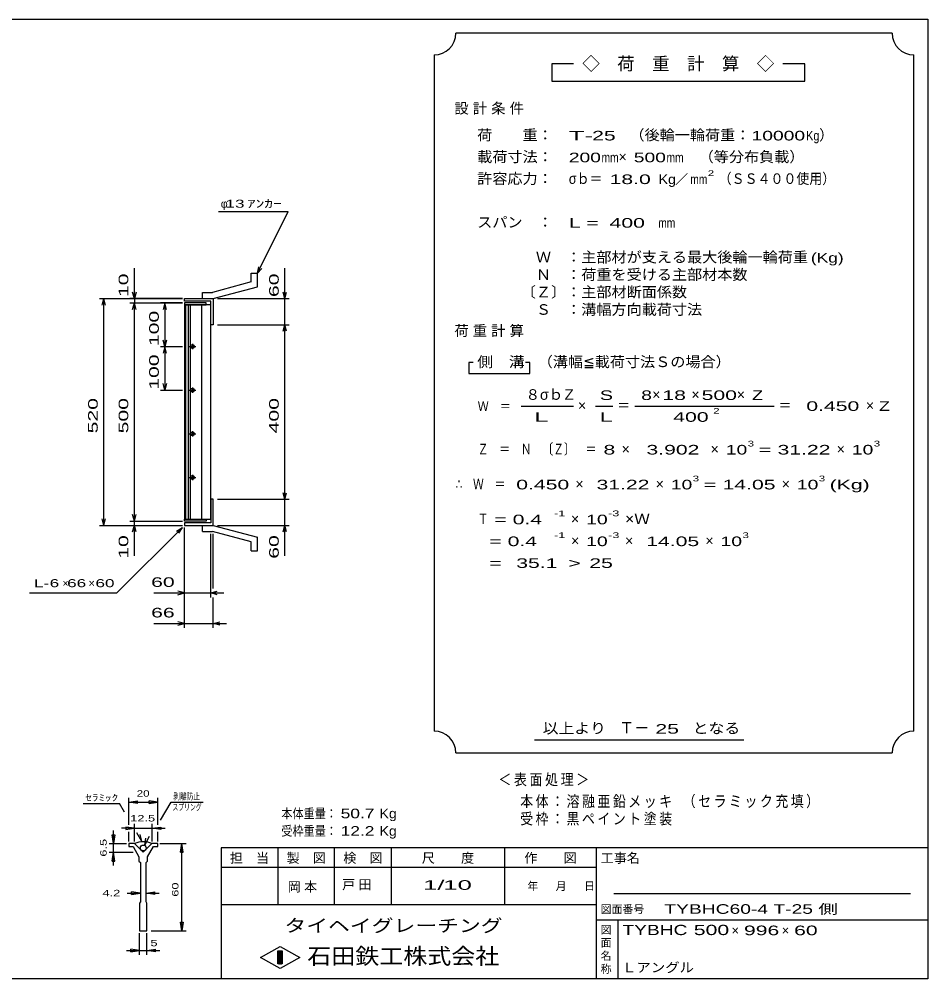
# Model space of a CAD drawing. Units: millimetres, scale not verified. Extents: x -1820 to 1724, y -1285 to 1059.
# Drawn here: x -359 to 1724, y -1141 to 1059 of the extents above; entities that cross this region are included whole.
import ezdxf
from ezdxf.enums import TextEntityAlignment as Align

# ---------------------------------------------------------------- set-up
doc = ezdxf.new("R2010")
doc.units = ezdxf.units.MM
doc.header["$LTSCALE"] = 10
for name, color, linetype, lineweight in [('0_2', 150, 'Continuous', 25), ('16', 3, 'Continuous', 25), ('19', 6, 'Continuous', 25), ('22', 2, 'Continuous', 25), ('32', 4, 'Continuous', 25)]:
    doc.layers.add(name, color=color, linetype=linetype, lineweight=lineweight)
doc.styles.add('ベクトル', font='')
doc.styles.get('ベクトル').set_extended_font_data('ベクトル')

msp = doc.modelspace()

# ---------------------------------------------------------------- linework, layer by layer
at = {"layer": '0_2'}
for p, q in [((-1736, 1059), (1724, 1059)), ((1724, 1059), (1724, -1141)), ((1724, -841), (104, -841)), ((104, -841), (104, -1141)), ((234, -841), (234, -971)), ((364, -971), (364, -841)), ((494, -841), (494, -971)), ((754, -971), (754, -841)), ((964, -841), (964, -1141)), ((964, -886), (104, -886)), ((1684, -946), (1004, -946)), ((104, -971), (964, -971)), ((964, -1006), (1724, -1006)), ((1014, -1141), (1014, -1006)), ((194, -1092), (239, -1067)), ((234, -1077), (244, -1077)), ((234, -1107), (234, -1077)), ((234, -1077), (236, -1077)), ((236, -1077), (236, -1107)), ((238, -1107), (238, -1077)), ((238, -1077), (240, -1077)), ((239, -1067), (284, -1092)), ((240, -1077), (240, -1107)), ((242, -1107), (242, -1077)), ((242, -1077), (244, -1077)), ((244, -1077), (244, -1107)), ((244, -1077), (244, -1107)), ((239, -1117), (194, -1092)), ((284, -1092), (239, -1117)), ((244, -1107), (234, -1107)), ((236, -1107), (238, -1107)), ((240, -1107), (242, -1107)), ((1724, -1141), (-1736, -1141))]:
    msp.add_line(p, q, dxfattribs=at)
at = {"layer": '16'}
for p, q in [((70, 408.5), (20, 408.5)), ((20, 408.5), (20, 404)), ((20, 404), (70, 404)), ((20, 404), (20, -87)), ((80, 404), (20, 404)), ((22, 404), (22, -87)), ((29, -87), (29, 404)), ((33, 404), (33, -87)), ((60, -87), (60, 404)), ((70, 404), (70, 408.5)), ((80, -87), (80, 404)), ((30, 308.5), (46, 308.5)), ((40, 311.5), (36, 311.5)), ((38, 314.5), (38, 302.5)), ((36, 305.5), (40, 305.5)), ((30, 208.5), (46, 208.5)), ((40, 211.5), (36, 211.5)), ((36, 205.5), (40, 205.5)), ((38, 214.5), (38, 202.5)), ((40, 111.5), (36, 111.5)), ((38, 114.5), (38, 102.5)), ((30, 108.5), (46, 108.5)), ((36, 105.5), (40, 105.5)), ((30, 8.5), (46, 8.5)), ((40, 11.5), (36, 11.5)), ((36, 5.5), (40, 5.5)), ((38, 14.5), (38, 2.5)), ((20, -87), (70, -87)), ((20, -91.5), (20, -87)), ((20, -87), (80, -87)), ((70, -87), (70, -91.5)), ((70, -91.5), (20, -91.5))]:
    msp.add_line(p, q, dxfattribs=at)
for centre, radius, start, end in [((36, 308.5), 3, 90, 270), ((38, 308.5), 4, 46.6, 133.4), ((40, 308.5), 3, 270, 90), ((38, 308.5), 4, 226.6, 313.4), ((36, 208.5), 3, 90, 270), ((38, 208.5), 4, 46.6, 133.4), ((38, 208.5), 4, 226.6, 313.4), ((40, 208.5), 3, 270, 90), ((36, 108.5), 3, 90, 270), ((38, 108.5), 4, 46.6, 133.4), ((40, 108.5), 3, 270, 90), ((38, 108.5), 4, 226.6, 313.4), ((36, 8.5), 3, 90, 270), ((38, 8.5), 4, 46.6, 133.4), ((38, 8.5), 4, 226.6, 313.4), ((40, 8.5), 3, 270, 90)]:
    msp.add_arc(centre, radius, start, end, dxfattribs=at)
at = {"layer": '19'}
for p, q in [((173, 476.5), (187, 476.5)), ((173, 456.5), (173, 476.5)), ((187, 445.5), (187, 476.5)), ((173, 456.5), (84, 432.5)), ((86, 418.5), (187, 445.5)), ((20, 412.5), (20, 418.5)), ((20, 418.5), (85, 418.5)), ((61, 432.5), (84, 432.5)), ((61, 418.5), (61, 432.5)), ((61, 418.5), (86, 418.5)), ((85, 418.5), (86, 417.5)), ((80, 412.5), (20, 412.5)), ((80, 358.5), (80, 412.5)), ((86, 417.5), (86, 358.5)), ((86, 358.5), (80, 358.5)), ((86, -41.5), (80, -41.5)), ((80, -41.5), (80, -95.5)), ((86, -100.5), (86, -41.5)), ((20, -95.5), (20, -101.5)), ((80, -95.5), (20, -95.5)), ((20, -101.5), (85, -101.5)), ((61, -101.5), (86, -101.5)), ((61, -115.5), (61, -101.5)), ((85, -101.5), (86, -100.5)), ((86, -101.5), (187, -128.5)), ((61, -115.5), (84, -115.5)), ((173, -139.5), (84, -115.5)), ((187, -159.5), (187, -128.5)), ((173, -159.5), (173, -139.5)), ((173, -159.5), (187, -159.5))]:
    msp.add_line(p, q, dxfattribs=at)
at = {"layer": '22', "color": 4}
for p, q in [((1642, 1027), (642, 1027)), ((592, 977), (592, -573)), ((1692, -573), (1692, 977)), ((912, 957), (862, 957)), ((862, 957), (862, 917)), ((1442, 957), (1392, 957)), ((1442, 917), (1442, 957)), ((862, 917), (1442, 917)), ((98, 618.5), (258, 618.5)), ((187, 476.5), (258, 618.5)), ((-95, 418.5), (-95, 488.5)), ((187, 476.5), (190, 491.1)), ((187, 476.5), (197, 487.5)), ((250, 418.5), (250, 488.5)), ((-175, 418.5), (15, 418.5)), ((-169, 403.5), (-165, 418.5)), ((-161, 403.5), (-165, 418.5)), ((-165, -101.5), (-165, 418.5)), ((15, 418.5), (-105, 418.5)), ((-95, 418.5), (-99, 433.5)), ((-91, 433.5), (-95, 418.5)), ((-95, 418.5), (-95, 408.5)), ((96, 418.5), (260, 418.5)), ((250, 418.5), (246, 433.5)), ((250, 418.5), (254, 433.5)), ((250, 358.5), (250, 418.5)), ((-105, 408.5), (15, 408.5)), ((-99, 393.5), (-95, 408.5)), ((-91, 393.5), (-95, 408.5)), ((-95, -91.5), (-95, 408.5)), ((15, 408.5), (-35, 408.5)), ((-25, 408.5), (-29, 393.5)), ((-21, 393.5), (-25, 408.5)), ((-25, 408.5), (-25, 308.5)), ((96, 358.5), (260, 358.5)), ((246, 343.5), (250, 358.5)), ((254, 343.5), (250, 358.5)), ((250, -41.5), (250, 358.5)), ((-35, 308.5), (15, 308.5)), ((-25, 308.5), (-29, 323.5)), ((-25, 308.5), (-29, 293.5)), ((-21, 323.5), (-25, 308.5)), ((-21, 293.5), (-25, 308.5)), ((-25, 308.5), (-25, 208.5)), ((682, 272), (672, 272)), ((672, 272), (672, 247)), ((812, 272), (802, 272)), ((812, 247), (812, 272)), ((672, 247), (812, 247)), ((-25, 208.5), (-29, 223.5)), ((-21, 223.5), (-25, 208.5)), ((-35, 208.5), (15, 208.5)), ((792, 172), (912, 172)), ((962, 172), (1002, 172)), ((1052, 172), (1372, 172)), ((96, -41.5), (260, -41.5)), ((250, -41.5), (246, -26.5)), ((250, -41.5), (254, -26.5)), ((250, -101.5), (250, -41.5)), ((-165, -101.5), (-169, -86.5)), ((-165, -101.5), (-161, -86.5)), ((-95, -91.5), (-99, -76.5)), ((-95, -91.5), (-91, -76.5)), ((-175, -101.5), (15, -101.5)), ((-135, -256.5), (15, -106.5)), ((-105, -91.5), (15, -91.5)), ((-105, -101.5), (15, -101.5)), ((-99, -116.5), (-95, -101.5)), ((-95, -101.5), (-95, -91.5)), ((-91, -116.5), (-95, -101.5)), ((-95, -171.5), (-95, -101.5)), ((2, -114.5), (15, -106.5)), ((7, -119.5), (15, -106.5)), ((20, -266.5), (20, -106.5)), ((20, -336.5), (20, -106.5)), ((96, -101.5), (260, -101.5)), ((246, -116.5), (250, -101.5)), ((254, -116.5), (250, -101.5)), ((250, -171.5), (250, -101.5)), ((80, -266.5), (80, -120.5)), ((86, -246.5), (86, -120.5)), ((-335, -256.5), (-135, -256.5)), ((-50, -256.5), (20, -256.5)), ((20, -256.5), (5, -252.5)), ((5, -260.5), (20, -256.5)), ((20, -256.5), (80, -256.5)), ((80, -256.5), (95, -252.5)), ((95, -260.5), (80, -256.5)), ((80, -256.5), (110, -256.5)), ((86, -336.5), (86, -266.5)), ((-50, -326.5), (20, -326.5)), ((20, -326.5), (5, -322.5)), ((5, -330.5), (20, -326.5)), ((20, -326.5), (86, -326.5)), ((86, -326.5), (101, -322.5)), ((101, -330.5), (86, -326.5)), ((86, -326.5), (116, -326.5)), ((822, -593), (1302, -593)), ((642, -623), (1642, -623))]:
    msp.add_line(p, q, dxfattribs=at)
for centre, start, end in [((592, 1027), 270, 0), ((1692, 1027), 180, 270), ((592, -623), 0, 90), ((1692, -623), 90, 180)]:
    msp.add_arc(centre, 50, start, end, dxfattribs=at)
at = {"layer": '32'}
for p, q in [((-212.24, -739.01), (-128.91, -739.01)), ((-117.24, -759.01), (-128.91, -739.01)), ((-107.91, -788.01), (-107.91, -726.01)), ((-107.91, -736.01), (-87.91, -733.01)), ((-87.91, -739.01), (-107.91, -736.01)), ((-107.91, -736.01), (-41.24, -736.01)), ((-87.91, -739.01), (-87.91, -733.01)), ((-41.24, -736.01), (-61.24, -733.01)), ((-61.24, -739.01), (-61.24, -733.01)), ((-61.24, -739.01), (-41.24, -736.01)), ((-41.24, -788.01), (-41.24, -726.01)), ((-35.24, -777.68), (-10.9, -735.68)), ((-10.9, -735.68), (62.43, -735.68)), ((-94.57, -826.01), (-94.57, -786.01)), ((-54.57, -786.01), (-54.57, -826.01)), ((-142.91, -831.01), (-145.91, -811.01)), ((-145.91, -811.01), (-139.91, -811.01)), ((-142.91, -831.01), (-142.91, -801.01)), ((-139.91, -811.01), (-142.91, -831.01)), ((-94.57, -796.01), (-124.57, -796.01)), ((-94.57, -796.01), (-114.57, -793.01)), ((-114.57, -793.01), (-114.57, -799.01)), ((-114.57, -799.01), (-94.57, -796.01)), ((-107.91, -826.01), (-107.91, -804.01)), ((-94.57, -796.01), (-54.57, -796.01)), ((-77.91, -826.01), (-89.57, -806.01)), ((-77.91, -826.01), (-81.57, -810.35)), ((-54.57, -796.01), (-34.57, -793.01)), ((-34.57, -799.01), (-54.57, -796.01)), ((-54.57, -796.01), (-24.57, -796.01)), ((-41.24, -826.01), (-41.24, -804.01)), ((-34.57, -793.01), (-34.57, -799.01)), ((-152.91, -831.01), (-112.91, -831.01)), ((-142.91, -851.01), (-142.91, -831.01)), ((-107.91, -831.01), (-107.91, -837.68)), ((-94.57, -831.01), (-107.91, -831.01)), ((-74.57, -851.01), (-94.57, -831.01)), ((-54.57, -831.01), (-74.57, -851.01)), ((-71.24, -834.35), (-59.9, -814.35)), ((-71.24, -834.35), (-68.9, -818.35)), ((-41.24, -831.01), (-54.57, -831.01)), ((-41.24, -837.68), (-41.24, -831.01)), ((-36.24, -831.01), (23.76, -831.01)), ((10.76, -851.01), (13.76, -831.01)), ((16.76, -851.01), (13.76, -831.01)), ((13.76, -1031.01), (13.76, -831.01)), ((-152.91, -851.01), (-97.91, -851.01)), ((-145.91, -871.01), (-142.91, -851.01)), ((-139.91, -871.01), (-142.91, -851.01)), ((-142.91, -881.01), (-142.91, -851.01)), ((-107.91, -837.68), (-97.91, -837.68)), ((-97.91, -837.68), (-84.57, -861.01)), ((-64.57, -861.01), (-51.24, -837.68)), ((-51.24, -837.68), (-41.24, -837.68)), ((10.76, -851.01), (16.76, -851.01)), ((-145.91, -871.01), (-139.91, -871.01)), ((-84.57, -861.01), (-84.57, -871.01)), ((-84.57, -871.01), (-81.24, -874.35)), ((-81.24, -874.35), (-81.24, -964.35)), ((-67.91, -874.35), (-64.57, -871.01)), ((-67.91, -964.35), (-67.91, -874.35)), ((-64.57, -871.01), (-64.57, -861.01)), ((-111.24, -944.35), (-81.24, -944.35)), ((-81.24, -944.35), (-101.24, -941.35)), ((-101.24, -947.35), (-101.24, -941.35)), ((-101.24, -947.35), (-81.24, -944.35)), ((-67.91, -944.35), (-47.91, -941.35)), ((-47.91, -947.35), (-67.91, -944.35)), ((-67.91, -944.35), (-37.91, -944.35)), ((-47.91, -947.35), (-47.91, -941.35)), ((-81.24, -964.35), (-82.91, -967.68)), ((-82.91, -967.68), (-82.91, -1031.01)), ((-66.24, -967.68), (-67.91, -964.35)), ((-66.24, -1031.01), (-66.24, -967.68)), ((13.76, -1031.01), (10.76, -1011.01)), ((10.76, -1011.01), (16.76, -1011.01)), ((16.76, -1011.01), (13.76, -1031.01)), ((-82.91, -1031.01), (-66.24, -1031.01)), ((-56.24, -1031.01), (23.76, -1031.01)), ((-82.91, -1086.01), (-82.91, -1036.01)), ((-66.24, -1086.01), (-66.24, -1036.01)), ((-112.91, -1076.01), (-82.91, -1076.01)), ((-82.91, -1076.01), (-102.91, -1073.01)), ((-102.91, -1079.01), (-102.91, -1073.01)), ((-102.91, -1079.01), (-82.91, -1076.01)), ((-82.91, -1076.01), (-66.24, -1076.01)), ((-66.24, -1076.01), (-46.24, -1073.01)), ((-46.24, -1079.01), (-66.24, -1076.01)), ((-66.24, -1076.01), (-36.24, -1076.01)), ((-46.24, -1079.01), (-46.24, -1073.01))]:
    msp.add_line(p, q, dxfattribs=at)
msp.add_circle((-74.57, -841.01), 6.67, dxfattribs=at)
msp.add_arc((-74.91, -876.69), 50, 66, 113, dxfattribs=at)

# ---------------------------------------------------------------- texts
at = {"layer": '0_2', "style": 'ベクトル'}
for s, height, p in [('担\u3000当', 21.99, (124, -864)), ('製\u3000図', 21.99, (254, -864)), ('検\u3000図', 21.99, (384, -864)), ('尺\u3000\u3000度', 21.99, (564, -864)), ('作\u3000\u3000図', 21.99, (799, -864)), ('工事名', 21.99, (974, -864)), ('年', 18.33, (806, -928.5)), ('月', 18.33, (871, -928.5)), ('日', 18.33, (936, -928.5)), ('図面番号', 18.33, (974, -981.5)), ('図', 18.33, (974, -1028.5)), ('面', 18.33, (974, -1058.5)), ('名', 18.33, (974, -1088.5)), ('称', 18.33, (974, -1118.5))]:
    msp.add_text(s, height=height, dxfattribs=at).set_placement(p, align=Align.MIDDLE_LEFT)
at = {"layer": '0_2', "color": 222, "style": 'ベクトル'}
for s, height, width, p in [('タイヘイグレーチング', 29.33, 1.25, (249, -1019)), ('石田鉄工株式会社', 36.66, 1.1, (301.5, -1089))]:
    msp.add_text(s, height=height, dxfattribs=dict(at, width=width)).set_placement(p, align=Align.MIDDLE_LEFT)
at = {"layer": '22', "style": 'ベクトル'}
for s, height, p in [('◇\u3000荷\u3000重\u3000計\u3000算\u3000◇', 29.33, (932, 957)), ('）', 24.19, (1475, 793.5)), ('×', 24.19, (1015, 743.5)), ('／', 21.99, (1144.5, 692)), ('φ', 18.33, (103, 636)), ('８', 24.19, (802, 198.5)), ('σｂ', 24.19, (835, 198.5)), ('Ｚ', 24.19, (885, 198.5)), ('×', 24.19, (1092, 198.5)), ('×', 24.19, (1182, 198.5)), ('×', 24.19, (1286, 198.5)), ('×', 24.19, (922, 173.5)), ('×', 24.19, (1582, 173.5)), ('×', 24.19, (1022, 73.5)), ('×', 24.19, (1226, 73.5)), ('×', 24.19, (1515, 73.5)), ('×', 24.19, (916, -6.5)), ('×', 24.19, (1100, -6.5)), ('×', 24.19, (1389, -6.5)), ('×', 24.19, (906, -86.5)), ('×', 24.19, (906, -136.5)), ('×', 24.19, (1030, -136.5)), ('×', 24.19, (1214, -136.5)), ('×', 18.33, (-260, -234)), ('×', 18.33, (-200, -234)), ('Ｔ－', 25.66, (1016, -565.5)), ('×', 21.99, (1274, -1030)), ('×', 21.99, (1389, -1030))]:
    msp.add_text(s, height=height, dxfattribs=at).set_placement(p, align=Align.MIDDLE_LEFT)
for s, height, width, p in [('荷\u3000\u3000重：\u3000', 24.19, 1.05, (691, 793.5)), ('T-', 21.99, 2, (901, 792)), (' 25 ', 21.99, 1.65, (941, 792)), ('（後輪一輪荷重：', 24.19, 1.05, (1040, 793.5)), ('10000', 21.99, 1.5, (1320, 792)), ('Kg', 21.99, 0.85, (1445, 792)), ('載荷寸法：\u3000', 24.19, 1.05, (691, 743.5)), ('200', 21.99, 1.5, (901, 742)), ('mm', 21.99, 0.8, (976, 742)), ('500', 21.99, 1.5, (1050, 742)), ('mm', 21.99, 0.8, (1125, 742)), ('\u3000（等分布負載）', 24.19, 1.05, (1164, 743.5)), ('許容応力：\u3000', 24.19, 1.05, (691, 693.5)), ('σｂ＝', 24.19, 0.9, (901, 693.5)), ('2', 13.2, 1.5, (1219.5, 706)), ('（ＳＳ４００使用）', 24.19, 0.9, (1244.5, 693.5)), (' 18.0', 21.99, 1.65, (981, 692)), ('Kg', 21.99, 1.1, (1107, 692)), ('mm', 21.99, 0.8, (1179.5, 692)), (' 13 ', 18.33, 1.6, (103, 636)), ('ｱﾝｶｰ', 18.33, 1.6, (163, 636)), ('スパン\u3000：\u3000', 24.19, 1.05, (691, 593.5)), ('L = ', 21.99, 1.65, (901, 592)), (' 400 ', 21.99, 1.65, (981, 592)), ('mm', 21.99, 0.8, (1106, 592)), ('\u3000Ｗ\u3000：主部材が支える最大後輪一輪荷重', 24.19, 1.05, (791, 513.5)), ('(Kg)', 21.99, 1.35, (1456, 512)), ('\u3000Ｎ\u3000：荷重を受ける主部材本数', 24.19, 1.05, (791, 473.5)), ('〔Ｚ〕：主部材断面係数', 24.19, 1.05, (791, 433.5)), ('\u3000Ｓ\u3000：溝幅方向載荷寸法', 24.19, 1.05, (791, 393.5)), ('側\u3000溝', 24.19, 1.1, (691, 273.5)), ('\u3000（溝幅≦載荷寸法Ｓの場合）', 24.19, 1.05, (795, 273.5)), ('S', 21.99, 1.55, (972, 197)), ('8', 21.99, 1.5, (1067, 197)), (' 18 ', 21.99, 1.65, (1102, 197)), (' 500 ', 21.99, 1.65, (1192, 197)), ('Z', 21.99, 1.4, (1321, 197)), ('Ｗ\u3000＝', 21.99, 0.85, (692, 172)), ('＝', 24.19, 0.9, (1012, 173.5)), ('＝', 24.19, 0.9, (1382, 173.5)), (' 0.450', 21.99, 1.65, (1432, 172)), ('Z', 21.99, 1.4, (1612, 172)), ('L', 21.99, 1.8, (972, 147)), (' 400 ', 21.99, 1.65, (1127, 147)), ('2', 13.2, 1.5, (1232, 161)), ('Ｚ\u3000＝\u3000Ｎ\u3000〔Ｚ〕\u3000＝', 24.19, 0.75, (692, 73.5)), ('3', 13.2, 1.5, (1311, 86)), ('3', 13.2, 1.5, (1600, 86)), (' 8 ', 21.99, 1.65, (967, 72)), ('  3.902', 21.99, 1.65, (1052, 72)), ('10', 21.99, 1.5, (1261, 72)), ('=', 21.99, 1.7, (1336, 72)), (' 31.22', 21.99, 1.65, (1366, 72)), ('10', 21.99, 1.5, (1550, 72)), ('∴\u3000Ｗ\u3000＝', 24.19, 0.75, (642, -6.5)), (' 0.450', 21.99, 1.65, (767, -8)), (' 31.22', 21.99, 1.65, (951, -8)), ('10', 21.99, 1.5, (1135, -8)), ('3', 13.2, 1.5, (1185, 6)), (' 14.05', 21.99, 1.65, (1240, -8)), ('10', 21.99, 1.5, (1424, -8)), ('3', 13.2, 1.5, (1474, 6)), ('(Kg)', 21.99, 1.65, (1499, -8)), ('=', 21.99, 1.7, (1210, -8)), ('Ｔ', 24.19, 0.75, (692, -86.5)), (' = 0.4', 21.99, 1.65, (717, -88)), ('-1', 13.2, 1.65, (867, -74)), ('10', 21.99, 1.5, (941, -88)), ('-3', 13.2, 1.65, (991, -74)), ('×Ｗ', 24.19, 1.1, (1030, -86.5)), ('  = 0.4', 21.99, 1.65, (692, -138)), ('-1', 13.2, 1.65, (867, -124)), ('10', 21.99, 1.5, (941, -138)), ('-3', 13.2, 1.65, (991, -124)), (' 14.05', 21.99, 1.65, (1065, -138)), ('10', 21.99, 1.5, (1249, -138)), ('3', 13.2, 1.5, (1299, -124)), ('  =', 21.99, 1.65, (692, -188)), (' 35.1', 21.99, 1.65, (767, -188)), ('>', 21.99, 1.7, (899.5, -188)), (' 25 ', 21.99, 1.65, (934.5, -188)), ('L-', 18.33, 1.6, (-325, -234)), (' 6 ', 18.33, 1.6, (-300, -234)), (' 66 ', 18.33, 1.6, (-260, -234)), (' 60 ', 18.33, 1.6, (-195, -234)), (' 60 ', 21.99, 1.65, (-70, -231.5)), (' 66 ', 21.99, 1.65, (-70, -301.5)), ('以上より\u3000', 24.19, 1.1, (841, -566.5)), (' 25 ', 21.99, 1.65, (1086, -568)), ('となる', 24.19, 1.1, (1185, -566.5)), ('本体重量：', 21.99, 0.85, (242, -762)), (' 50.7', 21.99, 1.35, (367, -762)), ('Kg', 21.99, 1.1, (467, -762)), ('受枠重量：', 21.99, 0.85, (242, -802)), (' 12.2', 21.99, 1.35, (367, -802)), ('Kg', 21.99, 1.1, (467, -802)), ('1/', 21.99, 2, (567, -926)), (' 10 ', 21.99, 2, (597, -926)), ('TYBHC60-4 T-25 側', 21.99, 1.5, (1120, -981)), ('TYBHC', 23.46, 1.4, (1024, -1029)), (' 500 ', 23.46, 1.55, (1174, -1029)), (' 996 ', 21.99, 1.65, (1289, -1030)), (' 60 ', 21.99, 1.65, (1404, -1030)), ('Ｌアングル', 21.99, 1.1, (1023, -1115))]:
    msp.add_text(s, height=height, dxfattribs=dict(at, width=width)).set_placement(p, align=Align.MIDDLE_LEFT)
at = {"layer": '22', "style": 'ベクトル', "width": 1.65}
for s, p in [(' 10 ', (-120, 408.5)), (' 60 ', (225, 408.5)), (' 100 ', (-50, 296)), (' 100 ', (-50, 196)), (' 520 ', (-190, 96)), (' 500 ', (-120, 96)), (' 400 ', (225, 96)), (' 10 ', (-120, -191.5)), (' 60 ', (225, -191.5))]:
    msp.add_text(s, height=21.99, rotation=90, dxfattribs=at).set_placement(p, align=Align.MIDDLE_LEFT)
at = {"layer": '22', "attachment_point": 4, "style": 'ベクトル'}
for s, insert, char_height in [('\\T1.28;設計条件', (638.5, 853.5), 24.19), ('\\T1.28;荷重計算', (638.5, 343.5), 24.19), ('\\T1.5;\\W2;\\~L\\~', (797, 147), 21.99), ('\\T1.2;\\W0.85;＜表面処理＞', (739.5, -685.5), 25.66), ('\\T1.19;\\W0.85;本体：溶融亜鉛メッキ', (789.5, -735.5), 25.66), ('\\T1.19;\\W0.85;（セラミック充填）', (1162, -735.5), 25.66), ('\\T1.19;\\W0.85;受枠：黒ペイント塗装', (789.5, -775.5), 25.66), ('\\T1.25;岡本\u3000', (256.5, -931), 21.99), ('\\T1.25;戸田\u3000', (381.5, -926), 21.99)]:
    msp.add_mtext(s, dxfattribs=dict(at, insert=insert, char_height=char_height))
at = {"layer": '32', "color": 2, "style": 'ベクトル'}
for s, width, p in [('ｾﾗﾐｯｸ', 1.5, (-207.24, -726.01)), ('20', 1.35, (-89.57, -716.01)), ('剥離防止', 0.75, (-5.9, -722.68)), ('スプリング', 0.65, (-7.57, -747.68)), ('12.5', 1.5, (-104.57, -773.01)), (' 4.2 ', 1.5, (-176.24, -944.35)), (' 5 ', 1.5, (-66.24, -1059.01))]:
    msp.add_text(s, height=14.66, dxfattribs=dict(at, width=width)).set_placement(p, align=Align.MIDDLE_LEFT)
at = {"layer": '32', "color": 2, "style": 'ベクトル', "width": 1.5}
for s, p in [('6.5', (-165.91, -861.01)), (' 60 ', (-1.24, -961.01))]:
    msp.add_text(s, height=14.66, rotation=90, dxfattribs=at).set_placement(p, align=Align.MIDDLE_LEFT)

doc.saveas('drawing.dxf')
